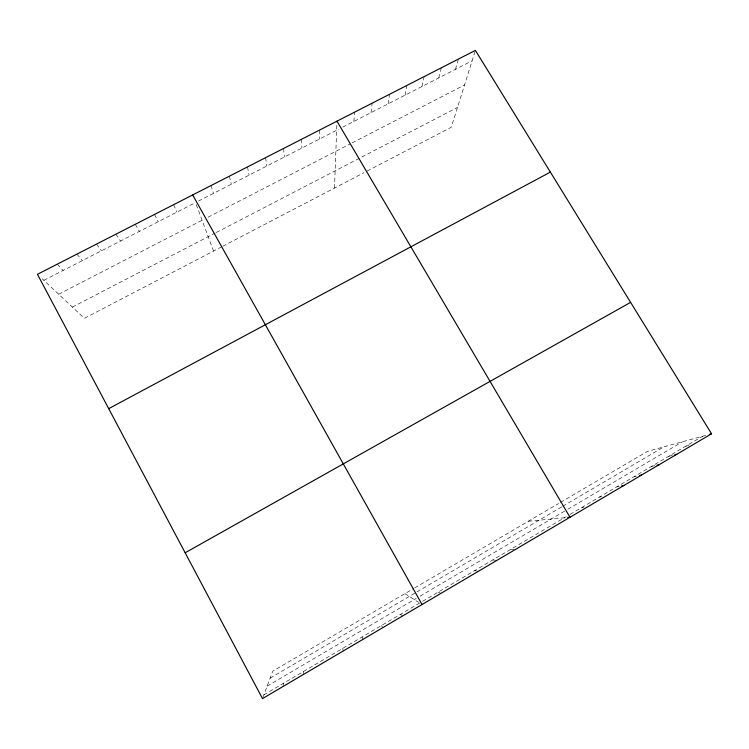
<?xml version="1.0" encoding="UTF-8"?>
<svg xmlns="http://www.w3.org/2000/svg" width="749" height="749" viewBox="0 0 749 749"><rect width="100%" height="100%" fill="white"/><g stroke="black" fill="none" stroke-linecap="round" stroke-linejoin="round"><path stroke-width="0.56" stroke-dasharray="3.75 2.81" d="M334.485 188.065L336.975 121.169M353.874 121.422L354.586 112.163M371.017 112.631L372.113 103.203M303.092 674.662L303.523 671.479M388.085 103.886L389.555 94.29M405.059 95.189L406.894 85.414M421.959 86.528L424.149 76.595M438.764 77.915L441.32 67.813M283.085 685.728L283.768 683.116M455.486 69.339L458.407 59.087M475.072 51.438L451.273 127.227L366.018 171.633M262.843 697.656L272.72 671.198L413.71 588.499M270.127 678.154L416.041 592.44M417.015 591.869L561.769 506.839M562.761 506.258L663.829 446.891M267.15 686.131L416.191 598.451M420.067 596.176L566.871 509.807M567.854 509.226L682.554 441.741M263.901 694.819L419.693 603.02M422.605 601.307L566.244 516.651M570.167 514.338L702.787 436.19M414.693 587.918L558.548 503.534M560.552 502.364L647.426 451.394L707.168 434.982M221.732 246.796L84.356 318.353L42.262 278.815M222.753 246.262L364.061 172.654M72.363 307.099L215.244 233.023M216.255 232.499L457.48 107.435M58.675 294.235L204.093 219.251M208.1 217.191L350.167 143.939M352.208 142.89L464.539 84.965M43.863 280.323L194.487 203.119M198.513 201.06L338.66 129.221M342.714 127.143L472.123 60.809M685.794 446.198L688.94 445.383M668.717 456.272L672.724 455.289M651.536 466.384L654.813 465.644M634.272 476.561L636.35 476.13M616.923 486.794L619.217 486.373M599.472 497.074L601.634 496.727M581.926 507.41L583.958 507.148M528.382 521.229L567.714 517.484M510.799 549.326L514.16 549.476M492.776 559.952L496.849 560.402M474.651 570.626L478.302 571.337M438.109 592.159L440.908 593.386M404.881 593.676L418.757 602.43M400.603 614.264L402.513 616.024M57.233 264.191L63.178 270.426M76.904 254.126L82.399 260.577M96.462 244.127L101.508 250.784M381.41 625.574L382.861 627.615M115.917 234.184L120.514 241.038M135.269 224.288L139.417 231.347M154.509 214.457L158.217 221.713M173.646 204.674L176.914 212.126M362.104 636.95L363.096 639.281M196.266 204.608L213.54 251.065M211.04 185.546L213.474 193.382M229.316 176.202L231.347 184.226M342.686 648.391L343.211 651.003M247.498 166.915L249.117 175.116M265.577 157.665L266.803 166.053M283.571 148.471L284.395 157.037M301.463 139.323L301.894 148.068M319.261 130.223L319.308 139.136"/><path stroke-width="1.12" d="M711.55 433.783L262.496 698.602L37.45 274.303L475.4 50.398L711.55 433.783L709.359 434.383M185.153 552.79L630.602 302.362M108.699 408.645L550.365 172.111M674.727 454.802L676.731 454.315M657.004 465.157L659.186 464.661M639.468 475.493L641.537 475.063M621.511 485.951L623.805 485.53M567.714 517.484L569.989 517.259L336.975 121.169M192.671 194.937L422.052 604.509"/></g></svg>
